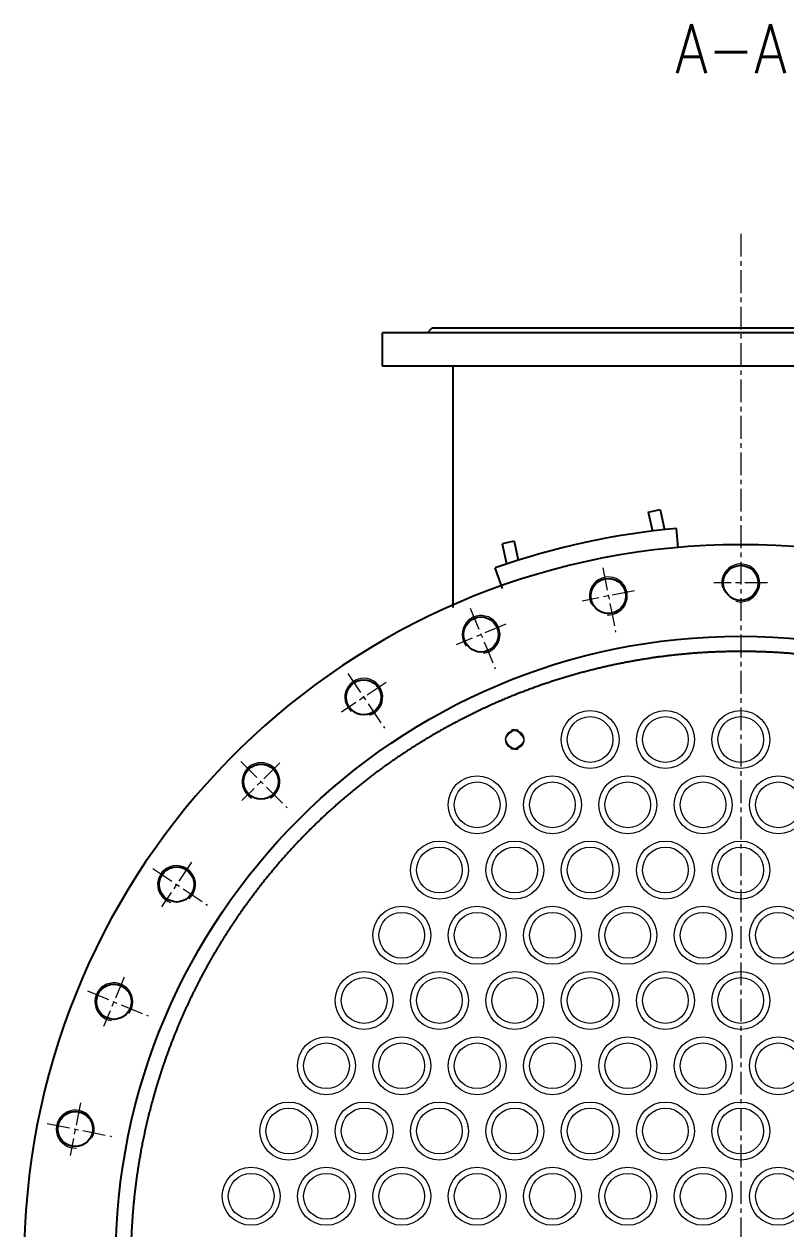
# Model space of a CAD drawing. Header units: millimetres. Extents: x -8339 to 1608, y -494 to 6634.
# Drawn here: x -7238 to -6752, y 177 to 945 of the extents above; entities that cross this region are included whole.
import ezdxf

# ---------------------------------------------------------------- set-up
doc = ezdxf.new("R2010")
doc.units = ezdxf.units.MM
doc.header["$LTSCALE"] = 38.720001
doc.linetypes.add('CENTER', pattern=[0.6, 0.375, -0.075, 0.075, -0.075])
doc.layers.get('0').update_dxf_attribs({"lineweight": 18})
doc.layers.add('02___PRT_ALL_AXES', color=7, linetype='Continuous', lineweight=18)
doc.layers.add('中心线', color=7, linetype='CENTER', lineweight=18, true_color=0xcc0000)
doc.layers.add('细实线', color=7, linetype='Continuous', lineweight=18, true_color=0x002699)
doc.layers.add('粗实线', color=7, linetype='Continuous')
doc.styles.get("Standard").update_dxf_attribs({"font": 'txt.shx', "width": 0.85, "bigfont": 'gbcbig.shx'})

msp = doc.modelspace()

# ---------------------------------------------------------------- linework, layer by layer
at = {"color": 7, "linetype": 'Continuous'}
for centre, radius in [((-6876.53, 489), 18.48), ((-6828.48, 489), 18.48), ((-6780.44, 489), 18.48), ((-6876.53, 489), 14.59), ((-6828.48, 489), 14.59), ((-6780.44, 489), 14.59), ((-6924.57, 489), 5.84), ((-6948.59, 447.39), 18.48), ((-6948.59, 447.39), 14.59), ((-6900.55, 447.39), 18.48), ((-6900.55, 447.39), 14.59), ((-6852.51, 447.39), 18.48), ((-6852.51, 447.39), 14.59), ((-6804.46, 447.39), 18.48), ((-6804.46, 447.39), 14.59), ((-6756.42, 447.39), 18.48), ((-6756.42, 447.39), 14.59), ((-6972.62, 405.78), 18.48), ((-6924.57, 405.78), 18.48), ((-6876.53, 405.78), 18.48), ((-6828.48, 405.78), 18.48), ((-6780.44, 405.78), 18.48), ((-6972.62, 405.78), 14.59), ((-6924.57, 405.78), 14.59), ((-6876.53, 405.78), 14.59), ((-6828.48, 405.78), 14.59), ((-6780.44, 405.78), 14.59), ((-6996.64, 364.17), 18.48), ((-6996.64, 364.17), 14.59), ((-6948.59, 364.17), 18.48), ((-6948.59, 364.17), 14.59), ((-6900.55, 364.17), 18.48), ((-6900.55, 364.17), 14.59), ((-6852.51, 364.17), 18.48), ((-6852.51, 364.17), 14.59), ((-6804.46, 364.17), 18.48), ((-6804.46, 364.17), 14.59), ((-6756.42, 364.17), 18.48), ((-6756.42, 364.17), 14.59), ((-7020.66, 322.57), 18.48), ((-6972.62, 322.57), 18.48), ((-6924.57, 322.57), 18.48), ((-6876.53, 322.57), 18.48), ((-6828.48, 322.57), 18.48), ((-6780.44, 322.57), 18.48), ((-7020.66, 322.57), 14.59), ((-6972.62, 322.57), 14.59), ((-6924.57, 322.57), 14.59), ((-6876.53, 322.57), 14.59), ((-6828.48, 322.57), 14.59), ((-6780.44, 322.57), 14.59), ((-7044.68, 280.96), 18.48), ((-7044.68, 280.96), 14.59), ((-6996.64, 280.96), 18.48), ((-6996.64, 280.96), 14.59), ((-6948.59, 280.96), 18.48), ((-6948.59, 280.96), 14.59), ((-6900.55, 280.96), 18.48), ((-6900.55, 280.96), 14.59), ((-6852.51, 280.96), 18.48), ((-6852.51, 280.96), 14.59), ((-6804.46, 280.96), 18.48), ((-6804.46, 280.96), 14.59), ((-6756.42, 280.96), 18.48), ((-6756.42, 280.96), 14.59), ((-7068.7, 239.35), 18.48), ((-7068.7, 239.35), 14.59), ((-7020.66, 239.35), 18.48), ((-7020.66, 239.35), 14.59), ((-6972.62, 239.35), 18.48), ((-6972.62, 239.35), 14.59), ((-6924.57, 239.35), 18.48), ((-6924.57, 239.35), 14.59), ((-6876.53, 239.35), 18.48), ((-6876.53, 239.35), 14.59), ((-6828.48, 239.35), 18.48), ((-6828.48, 239.35), 14.59), ((-6780.44, 239.35), 18.48), ((-6780.44, 239.35), 14.59), ((-7092.73, 197.74), 18.48), ((-7044.68, 197.74), 18.48), ((-6996.64, 197.74), 18.48), ((-6948.59, 197.74), 18.48), ((-6900.55, 197.74), 18.48), ((-6852.51, 197.74), 18.48), ((-6804.46, 197.74), 18.48), ((-6756.42, 197.74), 18.48), ((-7092.73, 197.74), 14.59), ((-7044.68, 197.74), 14.59), ((-6996.64, 197.74), 14.59), ((-6948.59, 197.74), 14.59), ((-6900.55, 197.74), 14.59), ((-6852.51, 197.74), 14.59), ((-6804.46, 197.74), 14.59), ((-6756.42, 197.74), 14.59)]:
    msp.add_circle(centre, radius, dxfattribs=at)
for start, end in [(99.50028, 99.55614), (93.36209, 93.8394), (86.1606, 86.63791), (114.59012, 114.67155), (153.69862, 153.76892), (159.32184, 159.41134)]:
    msp.add_arc((-6780.44, 156.14), 194.54, start, end, dxfattribs=at)
for points, knots in [([(-6930.41, 489), (-6930.41, 489.03), (-6930.41, 489.09), (-6930.4, 489.18), (-6930.4, 489.28), (-6930.4, 489.37), (-6930.39, 489.47), (-6930.38, 489.57), (-6930.37, 489.67), (-6930.36, 489.77), (-6930.34, 489.87), (-6930.33, 489.96), (-6930.31, 490.03), (-6930.31, 490.08), (-6930.29, 490.14), (-6930.28, 490.19), (-6930.27, 490.24), (-6930.26, 490.3), (-6930.25, 490.35), (-6930.23, 490.41), (-6930.22, 490.46), (-6930.21, 490.52), (-6930.19, 490.57), (-6930.17, 490.63), (-6930.16, 490.69), (-6930.14, 490.74), (-6930.12, 490.8), (-6930.1, 490.86), (-6930.08, 490.91), (-6930.06, 490.97), (-6930.04, 491.03), (-6930.02, 491.09), (-6930, 491.14), (-6929.97, 491.2), (-6929.95, 491.26), (-6929.93, 491.32), (-6929.9, 491.38), (-6929.87, 491.44), (-6929.85, 491.49), (-6929.82, 491.55), (-6929.79, 491.61), (-6929.76, 491.67), (-6929.73, 491.73), (-6929.7, 491.79), (-6929.66, 491.85), (-6929.63, 491.91), (-6929.59, 491.97), (-6929.56, 492.03), (-6929.52, 492.09), (-6929.49, 492.14), (-6929.45, 492.2), (-6929.41, 492.26), (-6929.37, 492.32), (-6929.33, 492.38), (-6929.28, 492.44), (-6929.24, 492.5), (-6929.2, 492.56), (-6929.15, 492.61), (-6929.1, 492.67), (-6929.06, 492.73), (-6929.01, 492.79), (-6928.96, 492.84), (-6928.91, 492.9), (-6928.86, 492.96), (-6928.81, 493.01), (-6928.75, 493.07), (-6928.7, 493.12), (-6928.64, 493.18), (-6928.58, 493.23), (-6928.53, 493.29), (-6928.47, 493.34), (-6928.41, 493.39), (-6928.35, 493.44), (-6928.29, 493.5), (-6928.22, 493.55), (-6928.16, 493.6), (-6928.1, 493.65), (-6928.03, 493.7), (-6927.96, 493.75), (-6927.89, 493.79), (-6927.83, 493.84), (-6927.76, 493.89), (-6927.69, 493.93), (-6927.61, 493.98), (-6927.54, 494.02), (-6927.47, 494.06), (-6927.39, 494.1), (-6927.32, 494.14), (-6927.24, 494.18), (-6927.16, 494.22), (-6927.09, 494.26), (-6927.01, 494.3), (-6926.93, 494.33), (-6926.85, 494.37), (-6926.77, 494.4), (-6926.69, 494.43), (-6926.6, 494.47), (-6926.52, 494.5), (-6926.44, 494.53), (-6926.35, 494.55), (-6926.27, 494.58), (-6926.18, 494.6), (-6926.1, 494.63), (-6926.01, 494.65), (-6925.92, 494.67), (-6925.83, 494.69), (-6925.75, 494.71), (-6925.66, 494.73), (-6925.57, 494.75), (-6925.48, 494.76), (-6925.39, 494.77), (-6925.3, 494.79), (-6925.21, 494.8), (-6925.12, 494.81), (-6925.03, 494.81), (-6924.94, 494.82), (-6924.85, 494.82), (-6924.75, 494.83), (-6924.66, 494.83), (-6924.57, 494.83), (-6924.48, 494.83), (-6924.39, 494.83), (-6924.3, 494.82), (-6924.21, 494.82), (-6924.12, 494.81), (-6924.03, 494.81), (-6923.94, 494.8), (-6923.85, 494.79), (-6923.76, 494.77), (-6923.67, 494.76), (-6923.58, 494.75), (-6923.49, 494.73), (-6923.4, 494.71), (-6923.31, 494.69), (-6923.22, 494.67), (-6923.14, 494.65), (-6923.05, 494.63), (-6922.96, 494.6), (-6922.88, 494.58), (-6922.79, 494.55), (-6922.71, 494.53), (-6922.62, 494.5), (-6922.54, 494.47), (-6922.46, 494.43), (-6922.38, 494.4), (-6922.3, 494.37), (-6922.22, 494.33), (-6922.14, 494.3), (-6922.06, 494.26), (-6921.98, 494.22), (-6921.9, 494.18), (-6921.83, 494.14), (-6921.75, 494.1), (-6921.68, 494.06), (-6921.6, 494.02), (-6921.53, 493.98), (-6921.46, 493.93), (-6921.39, 493.89), (-6921.32, 493.84), (-6921.25, 493.79), (-6921.18, 493.75), (-6921.11, 493.7), (-6921.05, 493.65), (-6920.98, 493.6), (-6920.92, 493.55), (-6920.86, 493.5), (-6920.8, 493.44), (-6920.74, 493.39), (-6920.68, 493.34), (-6920.62, 493.29), (-6920.56, 493.23), (-6920.5, 493.18), (-6920.45, 493.12), (-6920.39, 493.07), (-6920.34, 493.01), (-6920.29, 492.96), (-6920.23, 492.9), (-6920.18, 492.84), (-6920.14, 492.79), (-6920.09, 492.73), (-6920.04, 492.67), (-6919.99, 492.61), (-6919.95, 492.56), (-6919.9, 492.5), (-6919.86, 492.44), (-6919.82, 492.38), (-6919.78, 492.32), (-6919.74, 492.26), (-6919.7, 492.2), (-6919.66, 492.14), (-6919.62, 492.09), (-6919.59, 492.03), (-6919.55, 491.97), (-6919.52, 491.91), (-6919.48, 491.85), (-6919.45, 491.79), (-6919.42, 491.73), (-6919.39, 491.67), (-6919.36, 491.61), (-6919.33, 491.55), (-6919.3, 491.49), (-6919.27, 491.44), (-6919.24, 491.38), (-6919.22, 491.32), (-6919.19, 491.26), (-6919.17, 491.2), (-6919.15, 491.14), (-6919.12, 491.09), (-6919.1, 491.03), (-6919.08, 490.97), (-6919.06, 490.91), (-6919.04, 490.86), (-6919.02, 490.8), (-6919, 490.74), (-6918.99, 490.69), (-6918.97, 490.63), (-6918.95, 490.57), (-6918.94, 490.52), (-6918.92, 490.46), (-6918.91, 490.41), (-6918.9, 490.35), (-6918.88, 490.3), (-6918.87, 490.24), (-6918.86, 490.19), (-6918.85, 490.14), (-6918.84, 490.08), (-6918.83, 490.03), (-6918.82, 489.96), (-6918.8, 489.87), (-6918.79, 489.77), (-6918.78, 489.67), (-6918.76, 489.57), (-6918.76, 489.47), (-6918.75, 489.37), (-6918.74, 489.28), (-6918.74, 489.18), (-6918.74, 489.09), (-6918.74, 489.03), (-6918.74, 489)], [0, 0, 0, 0, 20580.249144, 41484.535747, 62717.834838, 84285.106141, 106191.28422, 128441.269654, 151039.918484, 173992.031783, 197302.343738, 220975.509562, 232949.718552, 245016.34661, 257175.948452, 269429.069972, 281776.2493, 294218.016048, 306754.891541, 319387.386423, 332116.002117, 344941.228975, 357863.547223, 370883.424032, 384001.314685, 397217.662522, 410532.896314, 423947.43107, 437461.667028, 451075.989678, 464790.767931, 478606.353584, 492523.082658, 506541.271098, 520661.218085, 534883.201938, 549207.481679, 563634.295229, 578163.858977, 592796.366742, 607531.989985, 622370.875239, 637313.145776, 652358.898787, 667508.205211, 682761.109289, 698117.628613, 713577.751068, 729141.436037, 744808.612696, 760579.180143, 776453.004854, 792429.922466, 808509.734387, 824692.209454, 840977.081674, 857364.048852, 873852.774703, 890442.884922, 907133.968691, 923925.576532, 940817.221386, 957808.376114, 974898.473574, 992086.906861, 1009373.028081, 1026756.146779, 1044235.531279, 1061810.407539, 1079479.957359, 1097243.320284, 1115099.591467, 1133047.82186, 1151087.017852, 1169216.142059, 1187434.110731, 1205739.795379, 1224132.023093, 1242609.574439, 1261171.184773, 1279815.544502, 1298541.298092, 1317347.045613, 1336231.340548, 1355192.692722, 1374229.566911, 1393340.383813, 1412523.520006, 1431777.308253, 1451100.038893, 1470489.959971, 1489945.276985, 1509464.1552, 1529044.719361, 1548685.053731, 1568383.204829, 1588137.18168, 1607944.955264, 1627804.461496, 1647713.602062, 1667670.244374, 1687672.223786, 1707717.344375, 1727803.380717, 1747928.079174, 1768089.158263, 1788284.312056, 1808511.209605, 1828767.498006, 1849050.802802, 1869358.730455, 1889688.870229, 1910038.79518, 1930406.063096, 1950788.220557, 1971182.802105, 1991587.334109, 2011999.335382, 2032416.319102, 2052835.795152, 2073255.270848, 2093672.254925, 2114084.255844, 2134488.788199, 2154883.36975, 2175265.527211, 2195632.795121, 2215982.719729, 2236312.859848, 2256620.787501, 2276904.092291, 2297160.380698, 2317387.278251, 2337582.431696, 2357743.511125, 2377868.209582, 2397954.245921, 2417999.366513, 2438001.345925, 2457957.988237, 2477867.128806, 2497726.635035, 2517534.408625, 2537288.385145, 2556986.536572, 2576626.870942, 2596207.434778, 2615726.313313, 2635181.630327, 2654571.551402, 2673894.282048, 2693148.070287, 2712331.206485, 2731442.023086, 2750478.897574, 2769440.249742, 2788324.544679, 2807130.292206, 2825856.045791, 2844500.405525, 2863062.015854, 2881539.5672, 2899931.794632, 2918237.479564, 2936455.448236, 2954584.57244, 2972623.76843, 2990571.998831, 3008428.270006, 3026191.632934, 3043861.182752, 3061436.059012, 3078915.443511, 3096298.562207, 3113584.683186, 3130773.116717, 3147863.214175, 3164854.3689, 3181746.013752, 3198537.621593, 3215228.705369, 3231818.815584, 3248307.541221, 3264694.508609, 3280979.380833, 3297161.8559, 3313241.667821, 3329218.585233, 3345092.410137, 3360862.977584, 3376530.154244, 3392093.839215, 3407553.961671, 3422910.480819, 3438163.385069, 3453312.69149, 3468358.444501, 3483300.715038, 3498139.600292, 3512875.223538, 3527507.731147, 3542037.295044, 3556464.108593, 3570788.388336, 3585010.37219, 3599130.319177, 3613148.507617, 3627065.236688, 3640880.822344, 3654595.600595, 3668209.923244, 3681724.159203, 3695138.693961, 3708453.927753, 3721670.275589, 3734788.166241, 3747808.042955, 3760730.361296, 3773555.588062, 3786284.203844, 3798916.698726, 3811453.574219, 3823895.340967, 3836242.520294, 3848495.641816, 3860655.243657, 3872721.871715, 3884696.080706, 3908369.246529, 3931679.558485, 3954631.671784, 3977230.320614, 3999480.306048, 4021386.484126, 4042953.755429, 4064187.05452, 4085091.341124, 4105671.590267, 4105671.590267, 4105671.590267, 4105671.590267]), ([(-6918.74, 489), (-6918.74, 488.97), (-6918.74, 488.9), (-6918.74, 488.81), (-6918.74, 488.72), (-6918.75, 488.62), (-6918.76, 488.52), (-6918.76, 488.42), (-6918.78, 488.32), (-6918.79, 488.22), (-6918.8, 488.12), (-6918.82, 488.03), (-6918.83, 487.96), (-6918.84, 487.91), (-6918.85, 487.85), (-6918.86, 487.8), (-6918.87, 487.75), (-6918.88, 487.69), (-6918.9, 487.64), (-6918.91, 487.58), (-6918.92, 487.53), (-6918.94, 487.47), (-6918.95, 487.42), (-6918.97, 487.36), (-6918.99, 487.31), (-6919, 487.25), (-6919.02, 487.19), (-6919.04, 487.14), (-6919.06, 487.08), (-6919.08, 487.02), (-6919.1, 486.96), (-6919.12, 486.91), (-6919.15, 486.85), (-6919.17, 486.79), (-6919.19, 486.73), (-6919.22, 486.67), (-6919.24, 486.61), (-6919.27, 486.56), (-6919.3, 486.5), (-6919.33, 486.44), (-6919.36, 486.38), (-6919.39, 486.32), (-6919.42, 486.26), (-6919.45, 486.2), (-6919.48, 486.14), (-6919.52, 486.08), (-6919.55, 486.02), (-6919.59, 485.97), (-6919.62, 485.91), (-6919.66, 485.85), (-6919.7, 485.79), (-6919.74, 485.73), (-6919.78, 485.67), (-6919.82, 485.61), (-6919.86, 485.55), (-6919.9, 485.49), (-6919.95, 485.44), (-6919.99, 485.38), (-6920.04, 485.32), (-6920.09, 485.26), (-6920.14, 485.21), (-6920.18, 485.15), (-6920.23, 485.09), (-6920.29, 485.04), (-6920.34, 484.98), (-6920.39, 484.92), (-6920.45, 484.87), (-6920.5, 484.81), (-6920.56, 484.76), (-6920.62, 484.71), (-6920.68, 484.65), (-6920.74, 484.6), (-6920.8, 484.55), (-6920.86, 484.5), (-6920.92, 484.44), (-6920.98, 484.39), (-6921.05, 484.34), (-6921.11, 484.29), (-6921.18, 484.25), (-6921.25, 484.2), (-6921.32, 484.15), (-6921.39, 484.11), (-6921.46, 484.06), (-6921.53, 484.02), (-6921.6, 483.97), (-6921.68, 483.93), (-6921.75, 483.89), (-6921.83, 483.85), (-6921.9, 483.81), (-6921.98, 483.77), (-6922.06, 483.73), (-6922.14, 483.69), (-6922.22, 483.66), (-6922.3, 483.62), (-6922.38, 483.59), (-6922.46, 483.56), (-6922.54, 483.53), (-6922.62, 483.5), (-6922.71, 483.47), (-6922.79, 483.44), (-6922.88, 483.41), (-6922.96, 483.39), (-6923.05, 483.36), (-6923.14, 483.34), (-6923.22, 483.32), (-6923.31, 483.3), (-6923.4, 483.28), (-6923.49, 483.26), (-6923.58, 483.25), (-6923.67, 483.23), (-6923.76, 483.22), (-6923.85, 483.21), (-6923.94, 483.2), (-6924.03, 483.19), (-6924.12, 483.18), (-6924.21, 483.17), (-6924.3, 483.17), (-6924.39, 483.16), (-6924.48, 483.16), (-6924.57, 483.16), (-6924.66, 483.16), (-6924.75, 483.16), (-6924.85, 483.17), (-6924.94, 483.17), (-6925.03, 483.18), (-6925.12, 483.19), (-6925.21, 483.2), (-6925.3, 483.21), (-6925.39, 483.22), (-6925.48, 483.23), (-6925.57, 483.25), (-6925.66, 483.26), (-6925.75, 483.28), (-6925.83, 483.3), (-6925.92, 483.32), (-6926.01, 483.34), (-6926.1, 483.36), (-6926.18, 483.39), (-6926.27, 483.41), (-6926.35, 483.44), (-6926.44, 483.47), (-6926.52, 483.5), (-6926.6, 483.53), (-6926.69, 483.56), (-6926.77, 483.59), (-6926.85, 483.62), (-6926.93, 483.66), (-6927.01, 483.69), (-6927.09, 483.73), (-6927.16, 483.77), (-6927.24, 483.81), (-6927.32, 483.85), (-6927.39, 483.89), (-6927.47, 483.93), (-6927.54, 483.97), (-6927.61, 484.02), (-6927.69, 484.06), (-6927.76, 484.11), (-6927.83, 484.15), (-6927.89, 484.2), (-6927.96, 484.25), (-6928.03, 484.29), (-6928.1, 484.34), (-6928.16, 484.39), (-6928.22, 484.44), (-6928.29, 484.5), (-6928.35, 484.55), (-6928.41, 484.6), (-6928.47, 484.65), (-6928.53, 484.71), (-6928.58, 484.76), (-6928.64, 484.81), (-6928.7, 484.87), (-6928.75, 484.92), (-6928.81, 484.98), (-6928.86, 485.04), (-6928.91, 485.09), (-6928.96, 485.15), (-6929.01, 485.21), (-6929.06, 485.26), (-6929.1, 485.32), (-6929.15, 485.38), (-6929.2, 485.44), (-6929.24, 485.49), (-6929.28, 485.55), (-6929.33, 485.61), (-6929.37, 485.67), (-6929.41, 485.73), (-6929.45, 485.79), (-6929.49, 485.85), (-6929.52, 485.91), (-6929.56, 485.97), (-6929.59, 486.02), (-6929.63, 486.08), (-6929.66, 486.14), (-6929.7, 486.2), (-6929.73, 486.26), (-6929.76, 486.32), (-6929.79, 486.38), (-6929.82, 486.44), (-6929.85, 486.5), (-6929.87, 486.56), (-6929.9, 486.61), (-6929.93, 486.67), (-6929.95, 486.73), (-6929.97, 486.79), (-6930, 486.85), (-6930.02, 486.91), (-6930.04, 486.96), (-6930.06, 487.02), (-6930.08, 487.08), (-6930.1, 487.14), (-6930.12, 487.19), (-6930.14, 487.25), (-6930.16, 487.31), (-6930.17, 487.36), (-6930.19, 487.42), (-6930.21, 487.47), (-6930.22, 487.53), (-6930.23, 487.58), (-6930.25, 487.64), (-6930.26, 487.69), (-6930.27, 487.75), (-6930.28, 487.8), (-6930.29, 487.85), (-6930.31, 487.91), (-6930.31, 487.96), (-6930.33, 488.03), (-6930.34, 488.12), (-6930.36, 488.22), (-6930.37, 488.32), (-6930.38, 488.42), (-6930.39, 488.52), (-6930.4, 488.62), (-6930.4, 488.72), (-6930.4, 488.81), (-6930.41, 488.9), (-6930.41, 488.97), (-6930.41, 489)], [0, 0, 0, 0, 20557.385282, 41438.447673, 62648.157026, 84191.467552, 106073.30834, 128298.574519, 150872.116736, 173798.730731, 197083.145432, 220730.010877, 232690.916776, 244744.139073, 256890.231856, 269129.740425, 281463.202301, 293891.146514, 306414.093467, 319032.553919, 331747.02848, 344558.007036, 357465.968958, 370471.380532, 383574.697826, 396776.362585, 410076.803104, 423476.434601, 436975.656868, 450574.854298, 464274.395396, 478074.632561, 491975.900117, 505978.514979, 520082.77501, 534288.958544, 548597.324319, 563008.10999, 577521.531854, 592137.783062, 606857.035346, 621679.434919, 636605.104915, 651634.142109, 666766.617976, 682002.576885, 697342.035267, 712784.981859, 728331.375912, 743981.146676, 759734.193362, 775590.382788, 791549.549897, 807611.49778, 823775.994466, 840042.774266, 856411.536364, 872881.943383, 889453.622343, 906126.162682, 922899.115409, 939771.994007, 956744.271927, 973815.382652, 990984.720204, 1008251.636673, 1025615.443099, 1043075.408377, 1060630.759328, 1078280.678656, 1096024.30687, 1113860.73988, 1131789.030412, 1149808.185242, 1167917.16838, 1186114.897281, 1204400.24499, 1222772.039052, 1241229.062031, 1259770.051012, 1278393.697263, 1297098.646938, 1315883.501685, 1334746.816575, 1353687.10309, 1372702.828019, 1391792.412915, 1410954.237061, 1430186.634593, 1449487.898259, 1468856.277549, 1488289.980123, 1507787.173605, 1527345.983855, 1546964.498236, 1566640.765441, 1586372.795718, 1606158.563295, 1625996.006042, 1645883.027984, 1665817.498895, 1685797.25644, 1705820.107334, 1725883.828607, 1745986.168874, 1766124.849855, 1786297.56692, 1806501.992757, 1826735.776926, 1846996.547343, 1867281.913377, 1887589.467148, 1907916.783427, 1928261.423741, 1948620.937063, 1968992.860673, 1989374.724031, 2009764.047656, 2030158.348904, 2050555.138998, 2070951.929447, 2091346.230337, 2111735.554316, 2132117.417324, 2152489.34093, 2172848.854252, 2193193.494572, 2213520.811194, 2233828.36462, 2254113.730657, 2274374.501078, 2294608.28524, 2314812.711074, 2334985.428485, 2355124.109128, 2375226.449394, 2395290.170671, 2415313.021562, 2435292.779106, 2455227.250017, 2475114.271956, 2494951.714703, 2514737.482277, 2534469.512885, 2554145.779761, 2573764.294143, 2593323.104717, 2612820.297876, 2632254.000453, 2651622.379746, 2670923.643406, 2690156.040947, 2709317.865085, 2728407.450283, 2747423.174915, 2766363.461435, 2785226.776323, 2804011.631064, 2822716.580744, 2841340.22699, 2859881.215976, 2878338.238956, 2896710.033299, 2914995.380725, 2933193.109626, 2951302.092765, 2969321.247599, 2987249.538123, 3005085.97114, 3022829.599352, 3040479.518682, 3058034.869634, 3075494.834911, 3092858.641339, 3110125.558047, 3127294.895358, 3144366.006087, 3161338.284007, 3178211.162607, 3194984.115334, 3211656.655667, 3228228.334631, 3244698.741863, 3261067.503751, 3277334.283548, 3293498.780233, 3309560.728116, 3325519.895425, 3341376.084658, 3357129.131344, 3372778.902106, 3388325.296158, 3403768.24275, 3419107.701309, 3434343.660045, 3449476.135914, 3464505.173109, 3479430.843104, 3494253.242676, 3508972.494959, 3523588.746322, 3538102.168037, 3552512.953709, 3566821.319482, 3581027.503017, 3595131.763047, 3609134.377909, 3623035.645467, 3636835.88263, 3650535.423729, 3664134.62116, 3677633.843426, 3691033.474922, 3704333.915441, 3717535.580201, 3730638.897494, 3743644.309164, 3756552.270993, 3769363.249641, 3782077.724115, 3794696.184567, 3807219.131519, 3819647.075732, 3831980.537609, 3844220.046176, 3856366.138961, 3868419.361256, 3880380.267155, 3904027.132602, 3927311.547302, 3950238.161297, 3972811.703514, 3995036.969693, 4016918.81048, 4038462.121007, 4059671.83036, 4080552.89275, 4101110.278033, 4101110.278033, 4101110.278033, 4101110.278033])]:
    msp.add_open_spline(points, degree=3, knots=knots, dxfattribs=at)
at = {"layer": '02___PRT_ALL_AXES', "color": 7, "linetype": 'Continuous'}
for centre, radius in [((-6876.53, 489), 18.48), ((-6828.48, 489), 18.48), ((-6780.44, 489), 18.48), ((-6924.57, 489), 5.84), ((-6948.59, 447.39), 18.48), ((-6900.55, 447.39), 18.48), ((-6852.51, 447.39), 18.48), ((-6804.46, 447.39), 18.48), ((-6756.42, 447.39), 18.48), ((-6972.62, 405.78), 18.48), ((-6924.57, 405.78), 18.48), ((-6876.53, 405.78), 18.48), ((-6828.48, 405.78), 18.48), ((-6780.44, 405.78), 18.48), ((-6996.64, 364.17), 18.48), ((-6948.59, 364.17), 18.48), ((-6900.55, 364.17), 18.48), ((-6852.51, 364.17), 18.48), ((-6804.46, 364.17), 18.48), ((-6756.42, 364.17), 18.48), ((-7020.66, 322.57), 18.48), ((-6972.62, 322.57), 18.48), ((-6924.57, 322.57), 18.48), ((-6876.53, 322.57), 18.48), ((-6828.48, 322.57), 18.48), ((-6780.44, 322.57), 18.48), ((-7044.68, 280.96), 18.48), ((-6996.64, 280.96), 18.48), ((-6948.59, 280.96), 18.48), ((-6900.55, 280.96), 18.48), ((-6852.51, 280.96), 18.48), ((-6804.46, 280.96), 18.48), ((-6756.42, 280.96), 18.48), ((-7068.7, 239.35), 18.48), ((-7020.66, 239.35), 18.48), ((-6972.62, 239.35), 18.48), ((-6924.57, 239.35), 18.48), ((-6876.53, 239.35), 18.48), ((-6828.48, 239.35), 18.48), ((-6780.44, 239.35), 18.48), ((-7092.73, 197.74), 18.48), ((-7044.68, 197.74), 18.48), ((-6996.64, 197.74), 18.48), ((-6948.59, 197.74), 18.48), ((-6900.55, 197.74), 18.48), ((-6852.51, 197.74), 18.48), ((-6804.46, 197.74), 18.48), ((-6756.42, 197.74), 18.48)]:
    msp.add_circle(centre, radius, dxfattribs=at)
for points in [[(-6930.41, 489), (-6930.36, 492.23), (-6922.38, 497.62), (-6922.34, 494.39)], [(-6918.74, 489), (-6918.78, 492.23), (-6926.76, 497.62), (-6926.81, 494.39)], [(-6930.41, 489), (-6930.36, 485.76), (-6922.38, 480.37), (-6922.34, 483.6)], [(-6918.74, 489), (-6918.78, 485.76), (-6926.76, 480.37), (-6926.81, 483.6)]]:
    msp.add_open_spline(points, degree=3, dxfattribs=at)
at = {"layer": '中心线', "lineweight": 18}
msp.add_line((-6780.44, 811.49), (-6780.44, -418.91), dxfattribs=at)
at = {"layer": '中心线'}
for p, q in [((-6868.42, 598.45), (-6860.26, 557.43)), ((-6848.15, 583.93), (-6881.67, 577.27)), ((-6763.39, 588.92), (-6797.57, 588.92)), ((-6953.02, 572.79), (-6937.02, 534.15)), ((-6930.31, 562.5), (-6961.88, 549.42)), ((-6780.44, 565.29), (-6780.44, 565.29)), ((-7030.99, 531.12), (-7007.75, 496.34)), ((-7006.71, 525.45), (-7035.12, 506.47)), ((-7099.33, 475.03), (-7069.76, 445.45)), ((-7074.41, 474.22), (-7098.57, 450.05)), ((-7130.82, 410.75), (-7149.8, 382.34)), ((-7155.42, 406.69), (-7120.64, 383.45)), ((-7173.76, 337.51), (-7186.83, 305.93)), ((-7197.09, 328.72), (-7158.45, 312.71)), ((-7201.58, 257.29), (-7208.25, 223.77)), ((-7222.76, 244.12), (-7181.73, 235.96))]:
    msp.add_line(p, q, dxfattribs=at)
at = {"layer": '粗实线', "color": 7, "linetype": 'Continuous'}
for p, q in [((-7008.99, 727.02), (-7008.99, 748.42)), ((-6551.89, 748.42), (-7008.99, 748.42)), ((-6980.3, 748.42), (-6977.38, 751.34)), ((-6583.5, 751.34), (-6977.38, 751.34)), ((-6551.89, 727.02), (-7008.99, 727.02)), ((-6963.77, 573.23), (-6963.77, 727.02)), ((-6963.77, 573.23), (-6963.77, 727.02)), ((-6839.42, 634.03), (-6831.81, 635.69)), ((-6839.42, 634.03), (-6836.79, 621.95)), ((-6831.81, 635.69), (-6829.02, 622.83)), ((-6820.26, 611.29), (-6821.33, 623.56)), ((-6924.95, 615.46), (-6932.56, 613.81)), ((-6924.95, 615.46), (-6922.33, 603.38)), ((-6932.56, 613.81), (-6929.77, 600.96)), ((-6932.44, 585.36), (-6937.07, 598.44))]:
    msp.add_line(p, q, dxfattribs=at)
for centre, radius in [((-6780.44, 588.92), 11.18), ((-6864.87, 580.61), 11.18), ((-6946.06, 555.98), 11.18), ((-6780.44, 156.14), 398.75), ((-7020.88, 515.98), 11.18), ((-7086.46, 462.16), 11.18), ((-7140.29, 396.58), 11.18), ((-7180.28, 321.76), 11.18), ((-7204.91, 240.57), 11.18)]:
    msp.add_circle(centre, radius, dxfattribs=at)
for radius, start, end in [(469.21, 95, 109.5), (457.1, 278.16721, 261.83279)]:
    msp.add_arc((-6780.44, 156.14), radius, start, end, dxfattribs=at)
msp.add_open_spline([(-6391.42, 156.14), (-6391.42, 156.65), (-6391.42, 157.66), (-6391.43, 159.19), (-6391.45, 160.73), (-6391.47, 162.27), (-6391.5, 163.81), (-6391.53, 165.36), (-6391.57, 166.92), (-6391.62, 168.49), (-6391.67, 170.06), (-6391.73, 171.63), (-6391.79, 173.21), (-6391.87, 174.8), (-6391.95, 176.4), (-6392.03, 178), (-6392.13, 179.6), (-6392.23, 181.21), (-6392.34, 182.83), (-6392.45, 184.45), (-6392.57, 186.08), (-6392.7, 187.72), (-6392.84, 189.36), (-6392.98, 191), (-6393.14, 192.65), (-6393.3, 194.31), (-6393.46, 195.98), (-6393.64, 197.64), (-6393.82, 199.32), (-6394.01, 201), (-6394.21, 202.69), (-6394.42, 204.38), (-6394.64, 206.08), (-6394.86, 207.78), (-6395.1, 209.49), (-6395.34, 211.2), (-6395.59, 212.92), (-6395.84, 214.65), (-6396.11, 216.38), (-6396.39, 218.12), (-6396.67, 219.86), (-6396.97, 221.61), (-6397.27, 223.36), (-6397.58, 225.12), (-6397.91, 226.88), (-6398.24, 228.65), (-6398.58, 230.42), (-6398.93, 232.2), (-6399.29, 233.99), (-6399.66, 235.77), (-6400.04, 237.57), (-6400.43, 239.37), (-6400.83, 241.17), (-6401.24, 242.98), (-6401.66, 244.8), (-6402.09, 246.62), (-6402.53, 248.44), (-6402.98, 250.27), (-6403.44, 252.1), (-6403.91, 253.94), (-6404.4, 255.78), (-6404.89, 257.63), (-6405.4, 259.48), (-6405.91, 261.34), (-6406.44, 263.2), (-6406.98, 265.07), (-6407.53, 266.94), (-6408.09, 268.81), (-6408.67, 270.69), (-6409.25, 272.57), (-6409.85, 274.45), (-6410.46, 276.34), (-6411.08, 278.24), (-6411.71, 280.14), (-6412.35, 282.04), (-6413.01, 283.94), (-6413.68, 285.85), (-6414.36, 287.76), (-6415.06, 289.68), (-6415.76, 291.6), (-6416.48, 293.52), (-6417.22, 295.44), (-6417.96, 297.37), (-6418.72, 299.3), (-6419.49, 301.24), (-6420.28, 303.18), (-6421.08, 305.12), (-6421.89, 307.06), (-6422.71, 309), (-6423.55, 310.95), (-6424.4, 312.9), (-6425.27, 314.85), (-6426.15, 316.81), (-6427.04, 318.77), (-6427.95, 320.72), (-6428.87, 322.68), (-6429.81, 324.65), (-6430.76, 326.61), (-6431.72, 328.58), (-6432.7, 330.54), (-6433.7, 332.51), (-6434.71, 334.48), (-6435.73, 336.45), (-6436.77, 338.42), (-6437.82, 340.39), (-6438.89, 342.36), (-6439.97, 344.34), (-6441.07, 346.31), (-6442.18, 348.29), (-6443.31, 350.26), (-6444.46, 352.23), (-6445.62, 354.21), (-6446.79, 356.18), (-6447.98, 358.15), (-6449.19, 360.13), (-6450.41, 362.1), (-6451.65, 364.07), (-6452.91, 366.04), (-6454.18, 368.01), (-6455.46, 369.98), (-6456.77, 371.94), (-6458.08, 373.91), (-6459.42, 375.87), (-6460.77, 377.83), (-6462.14, 379.79), (-6463.52, 381.75), (-6464.92, 383.7), (-6466.34, 385.66), (-6467.77, 387.61), (-6469.22, 389.55), (-6470.69, 391.5), (-6472.18, 393.44), (-6473.68, 395.37), (-6475.19, 397.31), (-6476.73, 399.24), (-6478.28, 401.16), (-6479.85, 403.08), (-6481.43, 405), (-6483.04, 406.91), (-6484.66, 408.82), (-6486.29, 410.73), (-6487.95, 412.62), (-6489.62, 414.52), (-6491.31, 416.41), (-6493.01, 418.29), (-6494.73, 420.16), (-6496.47, 422.04), (-6498.23, 423.9), (-6500.01, 425.76), (-6501.8, 427.61), (-6503.61, 429.45), (-6505.43, 431.29), (-6507.28, 433.12), (-6509.14, 434.94), (-6511.02, 436.76), (-6512.91, 438.57), (-6514.82, 440.37), (-6516.75, 442.16), (-6518.7, 443.94), (-6520.67, 445.72), (-6522.65, 447.48), (-6524.65, 449.24), (-6526.66, 450.99), (-6528.7, 452.72), (-6530.75, 454.45), (-6532.81, 456.17), (-6534.9, 457.88), (-6537, 459.58), (-6539.12, 461.26), (-6541.25, 462.94), (-6543.4, 464.61), (-6545.57, 466.26), (-6547.76, 467.9), (-6549.96, 469.54), (-6552.18, 471.15), (-6554.41, 472.76), (-6556.67, 474.36), (-6558.93, 475.94), (-6561.22, 477.51), (-6563.52, 479.07), (-6565.84, 480.61), (-6568.17, 482.14), (-6570.52, 483.66), (-6572.88, 485.16), (-6575.26, 486.65), (-6577.66, 488.13), (-6580.07, 489.59), (-6582.49, 491.04), (-6584.94, 492.47), (-6587.39, 493.88), (-6589.87, 495.28), (-6592.35, 496.67), (-6594.86, 498.04), (-6597.37, 499.39), (-6599.9, 500.73), (-6602.45, 502.05), (-6605.01, 503.36), (-6607.58, 504.65), (-6610.17, 505.92), (-6612.77, 507.17), (-6615.39, 508.41), (-6618.02, 509.63), (-6620.66, 510.83), (-6623.31, 512.02), (-6625.98, 513.18), (-6628.66, 514.33), (-6631.36, 515.46), (-6634.06, 516.57), (-6636.78, 517.66), (-6639.51, 518.74), (-6642.25, 519.79), (-6645.01, 520.83), (-6647.77, 521.84), (-6650.55, 522.84), (-6653.34, 523.81), (-6656.14, 524.77), (-6658.95, 525.7), (-6661.77, 526.62), (-6664.6, 527.51), (-6667.44, 528.39), (-6670.29, 529.24), (-6673.15, 530.07), (-6676.02, 530.89), (-6678.9, 531.68), (-6681.79, 532.44), (-6684.68, 533.19), (-6687.59, 533.92), (-6690.5, 534.62), (-6693.42, 535.3), (-6696.35, 535.96), (-6699.28, 536.6), (-6702.23, 537.22), (-6705.18, 537.81), (-6708.13, 538.38), (-6711.1, 538.93), (-6714.07, 539.46), (-6717.04, 539.96), (-6720.02, 540.44), (-6723.01, 540.9), (-6726, 541.33), (-6729, 541.75), (-6732, 542.13), (-6735.01, 542.5), (-6738.02, 542.84), (-6741.03, 543.16), (-6744.05, 543.46), (-6747.07, 543.73), (-6750.09, 543.98), (-6753.12, 544.2), (-6756.15, 544.4), (-6759.18, 544.58), (-6762.21, 544.73), (-6765.25, 544.86), (-6768.29, 544.97), (-6771.32, 545.05), (-6774.36, 545.11), (-6777.4, 545.15), (-6780.44, 545.16), (-6783.48, 545.15), (-6786.52, 545.11), (-6789.56, 545.05), (-6792.59, 544.97), (-6795.63, 544.86), (-6798.67, 544.73), (-6801.7, 544.58), (-6804.73, 544.4), (-6807.76, 544.2), (-6810.79, 543.98), (-6813.81, 543.73), (-6816.83, 543.46), (-6819.85, 543.16), (-6822.86, 542.84), (-6825.87, 542.5), (-6828.88, 542.13), (-6831.88, 541.75), (-6834.88, 541.33), (-6837.87, 540.9), (-6840.86, 540.44), (-6843.84, 539.96), (-6846.81, 539.46), (-6849.78, 538.93), (-6852.75, 538.38), (-6855.7, 537.81), (-6858.65, 537.22), (-6861.6, 536.6), (-6864.53, 535.96), (-6867.46, 535.3), (-6870.38, 534.62), (-6873.29, 533.92), (-6876.2, 533.19), (-6879.1, 532.44), (-6881.98, 531.68), (-6884.86, 530.89), (-6887.73, 530.07), (-6890.59, 529.24), (-6893.44, 528.39), (-6896.28, 527.51), (-6899.11, 526.62), (-6901.93, 525.7), (-6904.74, 524.77), (-6907.54, 523.81), (-6910.33, 522.84), (-6913.11, 521.84), (-6915.87, 520.83), (-6918.63, 519.79), (-6921.37, 518.74), (-6924.1, 517.66), (-6926.82, 516.57), (-6929.52, 515.46), (-6932.22, 514.33), (-6934.9, 513.18), (-6937.57, 512.02), (-6940.22, 510.83), (-6942.86, 509.63), (-6945.49, 508.41), (-6948.11, 507.17), (-6950.71, 505.92), (-6953.3, 504.65), (-6955.87, 503.36), (-6958.43, 502.05), (-6960.98, 500.73), (-6963.51, 499.39), (-6966.03, 498.04), (-6968.53, 496.67), (-6971.01, 495.28), (-6973.49, 493.88), (-6975.94, 492.47), (-6978.39, 491.04), (-6980.81, 489.59), (-6983.22, 488.13), (-6985.62, 486.65), (-6988, 485.16), (-6990.36, 483.66), (-6992.71, 482.14), (-6995.04, 480.61), (-6997.36, 479.07), (-6999.66, 477.51), (-7001.95, 475.94), (-7004.21, 474.36), (-7006.47, 472.76), (-7008.7, 471.15), (-7010.92, 469.54), (-7013.12, 467.9), (-7015.31, 466.26), (-7017.48, 464.61), (-7019.63, 462.94), (-7021.76, 461.26), (-7023.88, 459.58), (-7025.98, 457.88), (-7028.07, 456.17), (-7030.13, 454.45), (-7032.18, 452.72), (-7034.22, 450.99), (-7036.23, 449.24), (-7038.23, 447.48), (-7040.21, 445.72), (-7042.18, 443.94), (-7044.13, 442.16), (-7046.06, 440.37), (-7047.97, 438.57), (-7049.87, 436.76), (-7051.74, 434.94), (-7053.6, 433.12), (-7055.45, 431.29), (-7057.27, 429.45), (-7059.08, 427.61), (-7060.88, 425.76), (-7062.65, 423.9), (-7064.41, 422.04), (-7066.15, 420.16), (-7067.87, 418.29), (-7069.57, 416.41), (-7071.26, 414.52), (-7072.93, 412.62), (-7074.59, 410.73), (-7076.22, 408.82), (-7077.84, 406.91), (-7079.45, 405), (-7081.03, 403.08), (-7082.6, 401.16), (-7084.15, 399.24), (-7085.69, 397.31), (-7087.2, 395.37), (-7088.71, 393.44), (-7090.19, 391.5), (-7091.66, 389.55), (-7093.11, 387.61), (-7094.54, 385.66), (-7095.96, 383.7), (-7097.36, 381.75), (-7098.74, 379.79), (-7100.11, 377.83), (-7101.46, 375.87), (-7102.8, 373.91), (-7104.12, 371.94), (-7105.42, 369.98), (-7106.7, 368.01), (-7107.97, 366.04), (-7109.23, 364.07), (-7110.47, 362.1), (-7111.69, 360.13), (-7112.9, 358.15), (-7114.09, 356.18), (-7115.26, 354.21), (-7116.42, 352.23), (-7117.57, 350.26), (-7118.7, 348.29), (-7119.81, 346.31), (-7120.91, 344.34), (-7121.99, 342.36), (-7123.06, 340.39), (-7124.11, 338.42), (-7125.15, 336.45), (-7126.17, 334.48), (-7127.18, 332.51), (-7128.18, 330.54), (-7129.16, 328.58), (-7130.12, 326.61), (-7131.07, 324.65), (-7132.01, 322.68), (-7132.93, 320.72), (-7133.84, 318.77), (-7134.73, 316.81), (-7135.61, 314.85), (-7136.48, 312.9), (-7137.33, 310.95), (-7138.17, 309), (-7138.99, 307.06), (-7139.81, 305.12), (-7140.6, 303.18), (-7141.39, 301.24), (-7142.16, 299.3), (-7142.92, 297.37), (-7143.66, 295.44), (-7144.4, 293.52), (-7145.12, 291.6), (-7145.82, 289.68), (-7146.52, 287.76), (-7147.2, 285.85), (-7147.87, 283.94), (-7148.53, 282.04), (-7149.17, 280.14), (-7149.8, 278.24), (-7150.42, 276.34), (-7151.03, 274.45), (-7151.63, 272.57), (-7152.21, 270.69), (-7152.79, 268.81), (-7153.35, 266.94), (-7153.9, 265.07), (-7154.44, 263.2), (-7154.97, 261.34), (-7155.48, 259.48), (-7155.99, 257.63), (-7156.48, 255.78), (-7156.97, 253.94), (-7157.44, 252.1), (-7157.9, 250.27), (-7158.35, 248.44), (-7158.79, 246.62), (-7159.22, 244.8), (-7159.64, 242.98), (-7160.05, 241.17), (-7160.45, 239.37), (-7160.84, 237.57), (-7161.22, 235.77), (-7161.59, 233.99), (-7161.95, 232.2), (-7162.3, 230.42), (-7162.64, 228.65), (-7162.98, 226.88), (-7163.3, 225.12), (-7163.61, 223.36), (-7163.91, 221.61), (-7164.21, 219.86), (-7164.49, 218.12), (-7164.77, 216.38), (-7165.04, 214.65), (-7165.29, 212.92), (-7165.54, 211.2), (-7165.79, 209.49), (-7166.02, 207.78), (-7166.24, 206.08), (-7166.46, 204.38), (-7166.67, 202.69), (-7166.87, 201), (-7167.06, 199.32), (-7167.24, 197.64), (-7167.42, 195.98), (-7167.58, 194.31), (-7167.74, 192.65), (-7167.9, 191), (-7168.04, 189.36), (-7168.18, 187.72), (-7168.31, 186.08), (-7168.43, 184.45), (-7168.54, 182.83), (-7168.65, 181.21), (-7168.75, 179.6), (-7168.85, 178), (-7168.93, 176.4), (-7169.01, 174.8), (-7169.09, 173.21), (-7169.15, 171.63), (-7169.21, 170.06), (-7169.26, 168.49), (-7169.31, 166.92), (-7169.35, 165.36), (-7169.39, 163.81), (-7169.41, 162.27), (-7169.43, 160.73), (-7169.45, 159.19), (-7169.46, 157.66), (-7169.46, 156.65), (-7169.46, 156.14)], degree=3, knots=[0, 0, 0, 0, 10958.269164, 21959.427342, 33003.6414, 44091.078175, 55221.904433, 66396.286903, 77614.392237, 88876.386961, 100182.437528, 111532.710206, 122927.371163, 134366.586377, 145850.521625, 157379.342514, 168953.214384, 180572.302362, 192236.771295, 203946.785758, 215702.510002, 227504.107953, 239351.743214, 251245.578986, 263185.77811, 275172.50297, 287205.915552, 299286.177371, 311413.449445, 323587.892289, 335809.665895, 348078.929692, 360395.842528, 372760.562627, 385173.247598, 397634.054396, 410143.139261, 422700.657742, 435306.764644, 447961.613981, 460665.359002, 473418.1521, 486220.144829, 499071.487864, 511972.33093, 524922.822834, 537923.111421, 550973.343481, 564073.664803, 577224.220099, 590425.152955, 603676.605849, 616978.720049, 630331.635673, 643735.491543, 657190.425238, 670696.573037, 684254.06984, 697863.049214, 711523.643264, 725235.982672, 739000.196615, 752816.412747, 766684.757153, 780605.35432, 794578.327085, 808603.796593, 822681.882294, 836812.701835, 850996.371112, 865233.004117, 879522.713018, 893865.607994, 908261.797313, 922711.387179, 937214.481777, 951771.183181, 966381.591325, 981045.803945, 995763.916559, 1010536.022419, 1025362.212418, 1040242.575146, 1055177.196712, 1070166.160811, 1085209.548627, 1100307.438778, 1115459.907288, 1130667.027549, 1145928.870235, 1161245.503302, 1176616.991899, 1192043.398339, 1207524.782043, 1223061.199506, 1238652.70423, 1254299.346692, 1270001.174243, 1285758.231154, 1301570.558452, 1317438.19399, 1333361.172274, 1349339.524504, 1365373.278475, 1381462.458559, 1397607.085619, 1413807.176999, 1430062.746408, 1446373.803954, 1462740.356009, 1479162.405214, 1495639.950428, 1512172.98662, 1528761.504881, 1545405.492342, 1562104.932132, 1578859.803293, 1595670.0808, 1612535.73545, 1629456.733815, 1646433.038224, 1663464.606678, 1680551.392829, 1697693.345899, 1714890.410656, 1732142.527355, 1749449.631682, 1766811.654722, 1784228.522879, 1801700.157857, 1819226.476601, 1836807.391255, 1854442.809098, 1872132.63253, 1889876.758979, 1907675.080887, 1925527.485668, 1943433.855655, 1961394.068027, 1979407.994822, 1997475.502858, 2015596.453686, 2033770.703578, 2051998.103447, 2070278.498837, 2088611.729874, 2106997.63123, 2125436.032091, 2143926.756097, 2162469.621321, 2181064.440239, 2199711.019718, 2218409.160908, 2237158.659293, 2255959.304625, 2274810.880864, 2293713.166222, 2312665.933076, 2331668.947947, 2350721.971501, 2369824.758519, 2388977.057834, 2408178.612389, 2427429.15913, 2446728.429039, 2466076.147113, 2485472.032336, 2504915.797663, 2524407.150014, 2543945.790268, 2563531.413231, 2583163.70765, 2602842.35621, 2622567.035481, 2642337.415988, 2662153.162147, 2682013.932297, 2701919.378686, 2721869.147481, 2741862.878788, 2761900.206603, 2781980.758893, 2802104.157571, 2822270.018486, 2842477.95146, 2862727.560335, 2883018.442922, 2903350.191077, 2923722.390684, 2944134.621702, 2964586.45819, 2985077.468319, 3005607.214403, 3026175.252946, 3046781.134662, 3067424.40449, 3088104.601668, 3108821.259769, 3129573.906708, 3150362.064804, 3171185.25084, 3192042.97607, 3212934.746323, 3233860.061993, 3254818.41814, 3275809.304518, 3296832.205636, 3317886.600838, 3338971.964323, 3360087.765234, 3381233.467724, 3402408.531024, 3423612.409482, 3444844.552668, 3466104.405441, 3487391.408004, 3508704.995988, 3530044.600535, 3551409.648384, 3572799.561924, 3594213.759321, 3615651.654569, 3637112.657571, 3658596.174244, 3680101.60665, 3701628.35298, 3723175.807754, 3744743.361863, 3766330.402686, 3787936.31414, 3809560.476873, 3831202.268264, 3852861.06259, 3874536.231107, 3896227.14216, 3917933.161282, 3939653.651301, 3961387.97246, 3983135.482522, 4004895.536882, 4026667.488659, 4048450.688842, 4070244.486385, 4092048.228324, 4113861.259888, 4135682.924623, 4157512.564492, 4179349.520053, 4201193.130469, 4223042.733743, 4244897.666761, 4266757.265427, 4288620.864823, 4310487.799263, 4332357.402482, 4354229.007707, 4376101.947811, 4397975.555404, 4419849.163008, 4441722.103101, 4463593.708326, 4485463.311545, 4507330.245985, 4529193.845381, 4551053.444047, 4572908.377065, 4594757.980339, 4616601.590755, 4638438.546316, 4660268.186197, 4682089.85092, 4703902.882484, 4725706.624423, 4747500.421967, 4769283.622149, 4791055.573926, 4812815.628286, 4834563.138349, 4856297.459507, 4878017.949527, 4899723.968648, 4921414.879701, 4943090.048218, 4964748.842544, 4986390.633935, 5008014.796668, 5029620.708133, 5051207.748945, 5072775.303054, 5094322.757828, 5115849.504158, 5137354.936564, 5158838.453248, 5180299.456239, 5201737.351487, 5223151.548884, 5244541.462424, 5265906.510273, 5287246.11482, 5308559.702804, 5329846.705367, 5351106.55814, 5372338.701326, 5393542.579784, 5414717.643084, 5435863.345574, 5456979.146485, 5478064.50997, 5499118.905172, 5520141.80629, 5541132.692668, 5562091.048815, 5583016.364485, 5603908.134738, 5624765.859968, 5645589.046004, 5666377.204101, 5687129.851039, 5707846.509141, 5728526.706328, 5749169.976147, 5769775.857862, 5790343.896405, 5810873.642489, 5831364.652618, 5851816.489106, 5872228.720124, 5892600.919731, 5912932.667886, 5933223.550473, 5953473.159348, 5973681.092332, 5993846.953237, 6013970.351915, 6034050.904205, 6054088.232021, 6074081.963328, 6094031.732122, 6113937.178511, 6133797.948661, 6153613.69482, 6173384.075328, 6193108.754598, 6212787.403158, 6232419.697577, 6252005.32054, 6271543.960795, 6291035.313145, 6310479.078473, 6329874.963695, 6349222.681769, 6368521.951687, 6387772.498419, 6406974.052975, 6426126.352289, 6445229.139307, 6464282.162861, 6483285.177732, 6502237.944587, 6521140.229944, 6539991.806192, 6558792.451516, 6577541.9499, 6596240.09109, 6614886.670569, 6633481.489487, 6652024.354712, 6670515.078717, 6688953.479578, 6707339.380934, 6725672.611971, 6743953.007361, 6762180.40723, 6780354.657122, 6798475.60795, 6816543.115986, 6834557.042781, 6852517.255161, 6870423.62514, 6888276.029922, 6906074.351829, 6923818.478279, 6941508.30171, 6959143.719553, 6976724.634207, 6994250.952952, 7011722.587929, 7029139.456086, 7046501.479126, 7063808.583453, 7081060.700152, 7098257.76491, 7115399.717979, 7132486.504137, 7149518.072591, 7166494.376993, 7183415.375358, 7200281.030009, 7217091.307516, 7233846.178677, 7250545.618467, 7267189.605927, 7283778.124189, 7300311.160386, 7316788.705595, 7333210.754799, 7349577.306855, 7365888.3644, 7382143.933809, 7398344.025189, 7414488.652249, 7430577.832338, 7446611.586305, 7462589.938539, 7478512.916818, 7494380.552356, 7510192.879654, 7525949.936565, 7541651.764116, 7557298.406579, 7572889.911303, 7588426.328766, 7603907.71247, 7619334.11891, 7634705.607512, 7650022.240578, 7665284.08326, 7680491.20352, 7695643.672036, 7710741.562182, 7725784.949997, 7740773.914097, 7755708.535663, 7770588.898391, 7785415.08839, 7800187.194249, 7814905.306863, 7829569.519488, 7844179.927628, 7858736.629032, 7873239.72363, 7887689.313496, 7902085.502815, 7916428.397791, 7930718.106692, 7944954.739697, 7959138.408977, 7973269.228515, 7987347.314215, 8001372.783723, 8015345.756488, 8029266.353656, 8043134.698062, 8056950.914194, 8070715.128137, 8084427.467545, 8098088.061595, 8111697.040969, 8125254.537772, 8138760.685571, 8152215.619268, 8165619.475136, 8178972.39076, 8192274.50496, 8205525.957854, 8218726.89071, 8231877.446006, 8244977.767328, 8258027.999388, 8271028.287977, 8283978.779879, 8296879.622946, 8309730.96598, 8322532.958709, 8335285.751807, 8347989.496828, 8360644.346165, 8373250.453069, 8385807.971549, 8398317.056413, 8410777.863211, 8423190.548184, 8435555.268281, 8447872.181118, 8460141.444914, 8472363.218522, 8484537.661364, 8496664.933438, 8508745.195258, 8520778.607839, 8532765.332699, 8544705.531823, 8556599.367596, 8568447.002856, 8580248.600808, 8592004.325051, 8603714.339514, 8615378.808447, 8626997.896425, 8638571.768295, 8650100.589185, 8661584.524432, 8673023.739647, 8684418.400603, 8695768.673282, 8707074.723849, 8718336.718573, 8729554.823907, 8740729.206377, 8751860.032635, 8762947.469409, 8773991.683467, 8784992.841646, 8795951.110809, 8795951.110809, 8795951.110809, 8795951.110809], dxfattribs=at)
at = {"layer": '细实线', "color": 2, "linetype": 'Continuous'}
for centre, start, end in [((-6780.44, 588.92), 255, 195), ((-6864.87, 580.61), 266.25, 206.25), ((-6946.06, 555.98), 277.5, 217.5), ((-7020.88, 515.98), 288.75, 228.75), ((-7086.46, 462.16), 300, 240), ((-7140.29, 396.58), 311.25, 251.25), ((-7180.28, 321.76), 322.5, 262.5), ((-7204.91, 240.57), 333.75, 273.75)]:
    msp.add_arc(centre, 12.08, start, end, dxfattribs=at)

# ---------------------------------------------------------------- texts
at = {"layer": '粗实线', "insert": (-6822.13, 945.22), "char_height": 31.373, "width": 227.1107, "attachment_point": 1}
msp.add_mtext('\\T1;A-A', dxfattribs=at)

doc.saveas('drawing.dxf')
